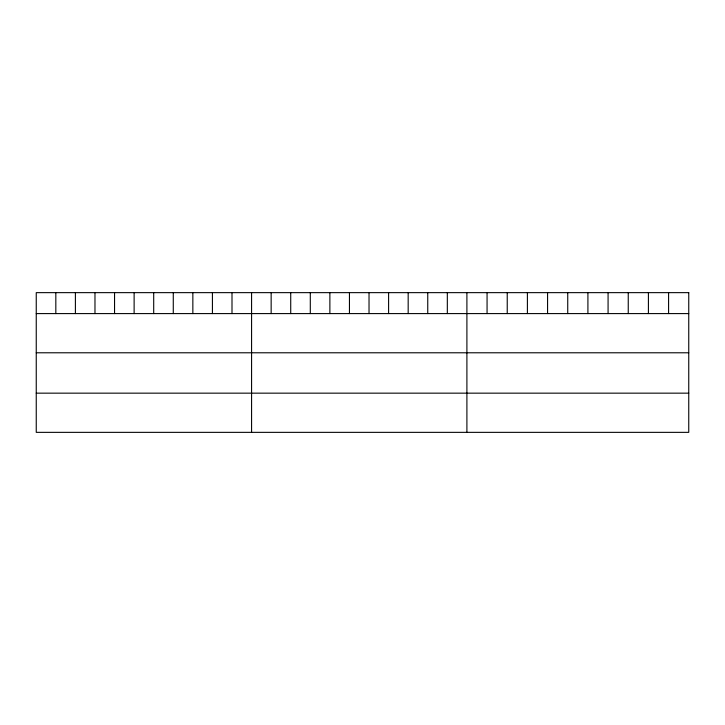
<?xml version="1.0" encoding="UTF-8"?>
<svg xmlns="http://www.w3.org/2000/svg" width="725" height="725" viewBox="0 0 725 725"><rect width="100%" height="100%" fill="white"/><g stroke="black" fill="none" stroke-linecap="round" stroke-linejoin="round"><path stroke-width="1.09" d="M36.25 313.59L688.75 313.59M36.25 352.785L688.75 352.785M36.25 393.158L688.75 393.158M668.586 292.646L668.586 313.59M648.413 292.646L648.413 313.59M628.249 292.646L628.249 313.59M608.076 292.646L608.076 313.59M587.912 292.646L587.912 313.59M567.738 292.646L567.738 313.59M547.574 292.646L547.574 313.59M527.401 292.646L527.401 313.59M507.237 292.646L507.237 313.59M487.064 292.646L487.064 313.59M466.9 292.646L466.9 432.354M447.325 292.646L447.325 313.59M427.75 292.646L427.75 313.59M408.175 292.646L408.175 313.59M388.6 292.646L388.6 313.59M369.025 292.646L369.025 313.59M349.45 292.646L349.45 313.59M329.875 292.646L329.875 313.59M310.3 292.646L310.3 313.59M290.725 292.646L290.725 313.59M271.15 292.646L271.15 313.59M251.575 292.646L251.575 432.354M232 292.646L232 313.59M212.425 292.646L212.425 313.59M192.85 292.646L192.85 313.59M173.275 292.646L173.275 313.59M153.7 292.646L153.7 313.59M134.125 292.646L134.125 313.59M114.55 292.646L114.55 313.59M94.975 292.646L94.975 313.59M75.4 292.646L75.4 313.59M55.825 292.646L55.825 313.59M688.75 292.646L36.25 292.646L36.25 432.354L688.75 432.354L688.75 292.646"/></g></svg>
